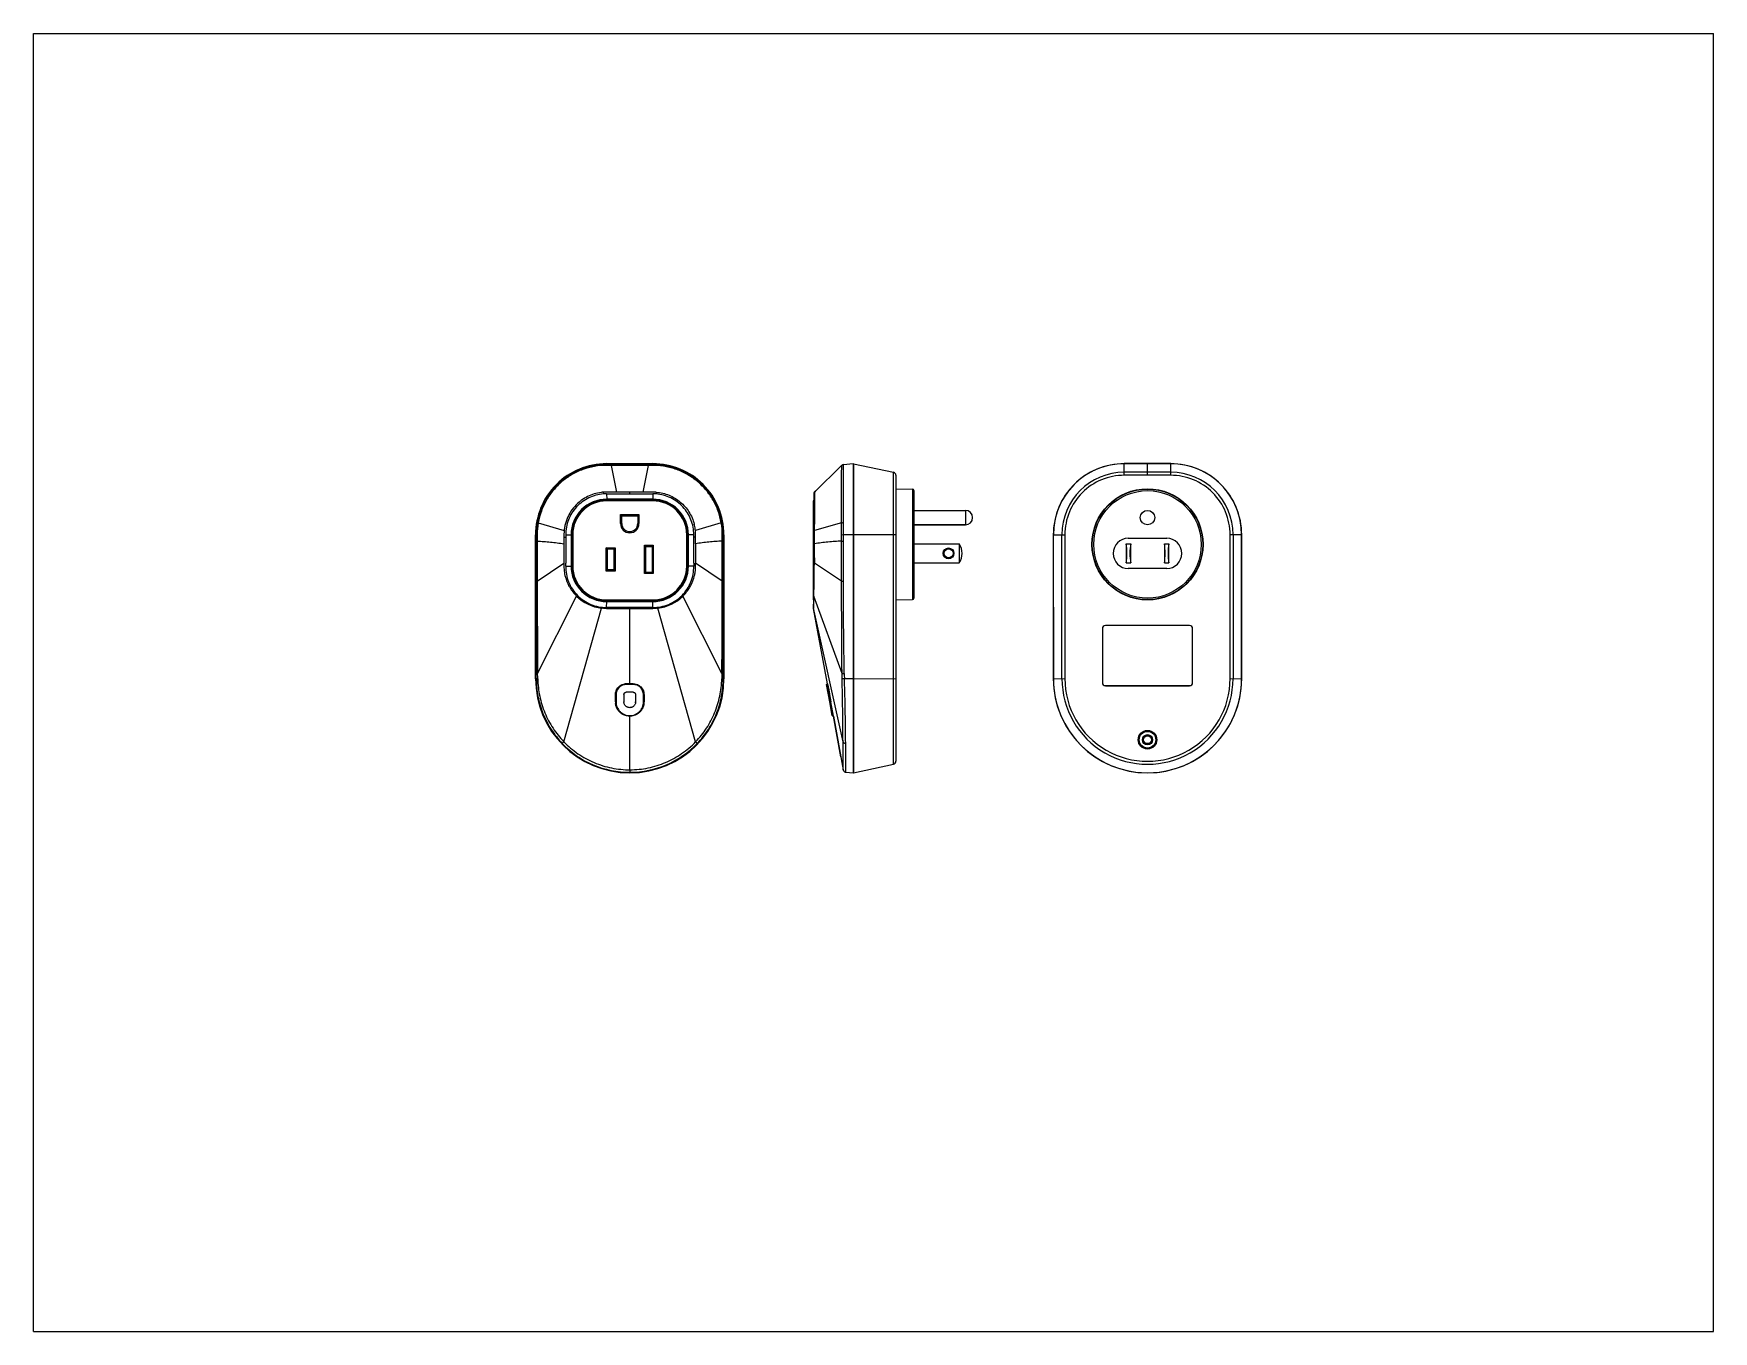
# Model space of a CAD drawing. Header units: millimetres. Extents: x 0 to 559, y 0 to 432.
import ezdxf

# ---------------------------------------------------------------- set-up
doc = ezdxf.new("R2010")
doc.units = ezdxf.units.MM
doc.header["$LTSCALE"] = 30.734
doc.layers.get('0').update_dxf_attribs({"linetype": 'CONTINUOUS'})
doc.layers.add('02___PRT_ALL_AXES', color=7, linetype='CONTINUOUS')
doc.layers.add('06___PRT_ALL_SURFS', color=7, linetype='CONTINUOUS')

msp = doc.modelspace()

# ---------------------------------------------------------------- linework, layer by layer
at = {"color": 7, "linetype": 'Continuous'}
for p, q in [((0, 0), (0, 431.8)), ((0, 431.8), (558.8, 431.8)), ((558.8, 0), (558.8, 431.8)), ((190.61, 288.71), (190.61, 288.43)), ((190.61, 288.71), (206.03, 288.71)), ((204.47, 288.43), (192.17, 288.43)), ((192.17, 288.15), (193.92, 279.26)), ((204.47, 288.15), (192.17, 288.15)), ((204.47, 288.15), (202.72, 279.25)), ((204.47, 288.15), (204.47, 288.43)), ((206.03, 288.71), (206.03, 288.43)), ((268.81, 288.15), (259.72, 279.25)), ((268.81, 288.15), (268.81, 288.15)), ((268.82, 288.15), (268.81, 288.15)), ((269.42, 288.43), (272.66, 288.71)), ((272.66, 288.71), (272.66, 185.83)), ((272.76, 288.32), (272.66, 288.32)), ((272.76, 288.69), (272.76, 185.85)), ((272.76, 288.69), (286.07, 285.84)), ((286.07, 188.71), (286.07, 285.84)), ((378.26, 288.71), (362.84, 288.71)), ((362.84, 284.86), (362.84, 288.69)), ((378.26, 288.69), (362.84, 288.69)), ((378.26, 285.84), (362.84, 285.84)), ((370.55, 284.86), (370.55, 288.69)), ((378.26, 284.86), (378.26, 288.69)), ((259.94, 279.47), (259.76, 279.29)), ((260.14, 279.66), (259.83, 279.37)), ((269.42, 283.72), (269.42, 284.51)), ((286.86, 284.86), (286.86, 189.68)), ((286.86, 280.35), (292.37, 280.24)), ((292.37, 280.24), (292.37, 243.47)), ((292.86, 279.74), (292.86, 243.97)), ((378.26, 284.86), (362.84, 284.86)), ((189.51, 279.21), (189.56, 278.63)), ((190.61, 278.67), (190.64, 276.89)), ((190.61, 278.67), (190.72, 278.67)), ((205.99, 276.89), (190.64, 276.89)), ((190.64, 276.34), (190.64, 276.6)), ((205.99, 276.6), (190.64, 276.6)), ((205.99, 276.54), (190.64, 276.54)), ((205.99, 276.34), (190.64, 276.34)), ((194.35, 279.26), (193.92, 279.26)), ((195.93, 279.26), (194.35, 279.26)), ((198.32, 279.26), (195.93, 279.26)), ((198.32, 278.67), (198.32, 279.26)), ((200.7, 279.25), (198.32, 279.26)), ((202.28, 279.25), (200.7, 279.25)), ((202.72, 279.25), (202.28, 279.25)), ((205.92, 278.67), (206.02, 278.67)), ((206.02, 278.67), (205.99, 276.89)), ((205.99, 276.34), (205.99, 276.6)), ((207.12, 279.21), (207.07, 278.63)), ((259.46, 243.37), (259.46, 276.34)), ((259.57, 278.86), (259.57, 278.85)), ((259.57, 278.85), (259.57, 277.82)), ((259.57, 277.82), (259.57, 275.26)), ((259.62, 279.12), (259.58, 278.99)), ((259.69, 279.23), (259.62, 279.12)), ((259.72, 279.26), (259.69, 279.23)), ((259.83, 279.37), (259.72, 279.26)), ((259.72, 279.26), (259.72, 279.25)), ((259.72, 279.26), (259.72, 279.26)), ((259.72, 279.21), (259.72, 279.26)), ((259.72, 279.26), (259.72, 279.26)), ((259.72, 279.26), (259.72, 279.26)), ((259.72, 279.26), (259.72, 279.26)), ((259.72, 279.26), (259.72, 279.26)), ((259.72, 279.26), (259.72, 279.26)), ((259.72, 279.26), (259.72, 279.26)), ((259.72, 279.21), (259.72, 278.94)), ((259.72, 278.94), (259.72, 278.92)), ((259.72, 278.92), (259.72, 278.87)), ((259.72, 278.87), (259.72, 268.62)), ((167.88, 269.05), (167.61, 269.1)), ((167.88, 269.05), (176.49, 266.45)), ((195.27, 268.75), (195.27, 271.8)), ((195.67, 271.4), (195.27, 271.8)), ((195.27, 271.8), (201.37, 271.8)), ((195.27, 268.75), (195.67, 268.75)), ((195.67, 268.75), (195.67, 271.4)), ((195.67, 271.4), (200.97, 271.4)), ((200.97, 271.4), (201.37, 271.8)), ((200.97, 271.4), (200.97, 268.75)), ((201.37, 268.75), (200.97, 268.75)), ((201.37, 271.8), (201.37, 268.75)), ((228.75, 269.05), (220.14, 266.45)), ((228.75, 269.05), (229.03, 269.1)), ((259.57, 269.38), (259.57, 265.06)), ((268.8, 269.05), (259.72, 266.45)), ((268.8, 265.09), (268.8, 269.05)), ((269.42, 265.08), (269.42, 269.1)), ((292.86, 273.15), (309.96, 273.15)), ((309.96, 268.35), (292.86, 268.35)), ((309.96, 273.15), (309.96, 268.35)), ((166.98, 217.16), (166.97, 265.08)), ((166.97, 265.08), (167.26, 265.08)), ((167.26, 262.91), (167.26, 249.67)), ((167.54, 262.91), (167.26, 262.91)), ((167.54, 262.91), (167.54, 249.67)), ((176.43, 264.25), (177.01, 264.25)), ((177.01, 265.07), (178.81, 265.06)), ((178.81, 265.06), (178.81, 254.65)), ((179.1, 265.06), (179.1, 254.64)), ((179.36, 265.06), (179.1, 265.06)), ((179.16, 265.06), (179.16, 254.64)), ((179.36, 265.06), (179.36, 254.64)), ((217.27, 254.64), (217.27, 265.06)), ((217.27, 265.06), (217.53, 265.06)), ((217.47, 254.64), (217.47, 265.06)), ((217.53, 254.64), (217.53, 265.06)), ((219.62, 265.07), (217.82, 265.06)), ((217.82, 254.65), (217.82, 265.06)), ((220.21, 264.25), (219.62, 264.25)), ((229.09, 249.67), (229.09, 262.91)), ((229.37, 249.67), (229.38, 262.91)), ((229.66, 265.08), (229.38, 265.08)), ((229.66, 265.08), (229.65, 217.16)), ((259.46, 265.06), (259.57, 265.06)), ((259.57, 265.06), (259.57, 258.85)), ((259.72, 262.05), (259.72, 266.45)), ((268.8, 262.91), (268.8, 265.09)), ((268.8, 265.09), (269.42, 265.08)), ((268.8, 249.67), (268.8, 262.91)), ((269.41, 249.67), (269.42, 262.91)), ((272.76, 265.08), (269.42, 265.08)), ((286.86, 265.08), (272.76, 265.08)), ((339.2, 265.08), (339.21, 217.16)), ((339.22, 265.08), (339.23, 217.17)), ((339.22, 265.08), (343.06, 265.08)), ((342.09, 217.17), (342.08, 265.08)), ((343.06, 265.08), (343.06, 217.18)), ((364.17, 263.88), (376.93, 263.88)), ((398.03, 217.18), (398.04, 265.08)), ((401.87, 265.08), (398.04, 265.08)), ((399.01, 265.08), (399.01, 217.17)), ((401.86, 217.17), (401.87, 265.08)), ((401.88, 217.16), (401.89, 265.08)), ((176.43, 257.33), (176.43, 255.65)), ((190.52, 252.95), (190.52, 260.75)), ((190.92, 260.35), (190.52, 260.75)), ((190.52, 260.75), (193.42, 260.75)), ((190.92, 253.35), (190.92, 260.35)), ((190.92, 260.35), (193.02, 260.35)), ((193.02, 260.35), (193.42, 260.75)), ((193.02, 260.35), (193.02, 253.35)), ((193.42, 260.75), (193.42, 252.95)), ((203.22, 252.15), (203.22, 261.55)), ((203.62, 261.15), (203.22, 261.55)), ((203.22, 261.55), (206.12, 261.55)), ((203.62, 252.55), (203.62, 261.15)), ((203.62, 261.15), (205.72, 261.15)), ((205.72, 261.15), (206.12, 261.55)), ((205.72, 261.15), (205.72, 252.55)), ((206.12, 261.55), (206.12, 252.15)), ((259.57, 258.85), (259.57, 257.84)), ((259.57, 257.84), (259.57, 255.55)), ((292.86, 262.03), (307.95, 262.03)), ((307.95, 262.03), (307.95, 255.68)), ((363.45, 262.03), (363.45, 255.68)), ((363.45, 262.03), (364.95, 262.03)), ((364.95, 255.68), (364.95, 262.03)), ((376.15, 262.03), (376.15, 255.68)), ((376.15, 262.03), (377.65, 262.03)), ((377.65, 255.68), (377.65, 262.03)), ((167.54, 249.67), (176.43, 255.65)), ((177.01, 254.63), (177.01, 254.82)), ((177.01, 254.63), (178.81, 254.65)), ((179.36, 254.64), (179.1, 254.64)), ((190.92, 253.35), (190.52, 252.95)), ((193.42, 252.95), (190.52, 252.95)), ((193.02, 253.35), (190.92, 253.35)), ((193.02, 253.35), (193.42, 252.95)), ((203.62, 252.55), (203.22, 252.15)), ((206.12, 252.15), (203.22, 252.15)), ((205.72, 252.55), (203.62, 252.55)), ((205.72, 252.55), (206.12, 252.15)), ((217.27, 254.64), (217.53, 254.64)), ((219.63, 254.63), (217.82, 254.65)), ((219.63, 254.82), (219.63, 254.63)), ((229.09, 249.67), (220.21, 255.65)), ((259.46, 254.64), (259.57, 254.64)), ((259.55, 252.74), (259.48, 240.86)), ((259.57, 254.28), (259.55, 252.74)), ((259.57, 255.55), (259.57, 254.28)), ((268.8, 249.67), (259.72, 255.65)), ((292.86, 255.68), (307.95, 255.68)), ((363.45, 255.68), (364.95, 255.68)), ((376.93, 253.82), (364.17, 253.82)), ((376.15, 255.68), (377.65, 255.68)), ((167.54, 249.67), (167.26, 249.67)), ((229.09, 249.67), (229.37, 249.67)), ((268.8, 249.67), (269.41, 249.67)), ((167.66, 218.84), (180.64, 244.62)), ((176.4, 196.16), (188.93, 240.63)), ((190.61, 240.86), (190.64, 242.81)), ((190.61, 240.53), (190.61, 240.86)), ((190.64, 243.37), (190.64, 243.1)), ((190.64, 243.37), (205.99, 243.37)), ((190.64, 243.17), (205.99, 243.17)), ((190.64, 243.1), (205.99, 243.1)), ((190.64, 242.81), (205.99, 242.81)), ((198.32, 215.22), (198.32, 240.85)), ((205.99, 243.37), (205.99, 243.1)), ((206.02, 240.86), (205.99, 242.81)), ((206.02, 240.53), (206.02, 240.86)), ((220.23, 196.16), (207.7, 240.63)), ((228.97, 218.84), (216, 244.62)), ((259.48, 240.86), (259.48, 240.72)), ((259.48, 240.72), (259.48, 240.69)), ((259.48, 240.7), (259.48, 240.65)), ((259.49, 240.7), (259.48, 240.57)), ((259.48, 240.57), (259.49, 240.54)), ((259.49, 240.64), (259.51, 243.35)), ((259.49, 240.63), (259.49, 240.64)), ((269.26, 196.16), (259.49, 240.63)), ((259.49, 240.63), (259.49, 240.62)), ((259.49, 240.62), (259.49, 240.61)), ((259.49, 240.62), (259.49, 240.62)), ((259.49, 240.61), (259.49, 240.6)), ((259.49, 240.6), (259.49, 240.54)), ((264.08, 215.45), (259.49, 240.54)), ((259.49, 240.54), (259.49, 240.53)), ((259.52, 244.62), (259.53, 244.94)), ((268.93, 218.84), (259.52, 244.62)), ((286.86, 243.35), (292.37, 243.47)), ((356.55, 234.86), (356.55, 234.85)), ((384.55, 234.86), (356.55, 234.86)), ((384.55, 234.85), (356.55, 234.85)), ((384.55, 234.86), (384.55, 234.85)), ((355.54, 233.85), (355.54, 215.85)), ((355.54, 233.85), (355.55, 233.85)), ((355.55, 233.85), (355.55, 215.85)), ((385.56, 233.85), (385.55, 233.85)), ((385.55, 215.85), (385.55, 233.85)), ((385.56, 215.85), (385.56, 233.85)), ((268.93, 218.84), (269.66, 218.85)), ((166.98, 217.16), (167.24, 217.16)), ((199.48, 215.45), (197.15, 215.45)), ((197.15, 215.22), (197.15, 215.45)), ((199.48, 215.22), (197.15, 215.22)), ((199.48, 212.65), (197.15, 212.65)), ((199.48, 215.22), (199.48, 215.45)), ((199.48, 215.45), (199.48, 215.45)), ((229.65, 217.16), (229.4, 217.16)), ((264.01, 215.45), (263.81, 215.22)), ((264.43, 211.83), (263.81, 215.22)), ((264.08, 215.45), (264.01, 215.45)), ((264.01, 215.45), (264.01, 215.45)), ((272.76, 217.16), (269.71, 217.16)), ((272.76, 217.17), (286.86, 217.18)), ((339.23, 217.17), (343.06, 217.18)), ((355.54, 215.85), (355.55, 215.85)), ((356.55, 214.85), (384.55, 214.85)), ((356.55, 214.84), (356.55, 214.85)), ((356.55, 214.84), (384.55, 214.84)), ((384.55, 214.84), (384.55, 214.85)), ((385.56, 215.85), (385.55, 215.85)), ((398.03, 217.18), (401.86, 217.17)), ((193.55, 209.47), (193.55, 211.87)), ((193.77, 211.83), (193.57, 211.87)), ((193.57, 211.87), (193.57, 209.47)), ((193.77, 209.43), (193.57, 209.47)), ((193.77, 211.83), (193.77, 209.43)), ((196.37, 211.87), (196.37, 209.47)), ((196.37, 209.47), (196.37, 209.47)), ((196.37, 209.47), (196.37, 209.47)), ((200.27, 211.87), (200.27, 209.47)), ((202.87, 211.83), (203.07, 211.87)), ((202.87, 209.43), (202.87, 211.83)), ((202.87, 209.43), (203.07, 209.47)), ((203.07, 211.87), (203.07, 209.48)), ((203.07, 209.48), (203.07, 209.47)), ((203.08, 211.87), (203.08, 209.47)), ((264.43, 211.83), (264.63, 211.87)), ((264.87, 209.43), (264.43, 211.83)), ((264.81, 211.87), (264.63, 211.87)), ((264.63, 211.87), (265.07, 209.48)), ((264.81, 211.87), (265.25, 209.47)), ((264.87, 209.43), (265.07, 209.47)), ((265.7, 204.88), (264.87, 209.43)), ((265.25, 209.48), (265.07, 209.48)), ((265.07, 209.48), (265.07, 209.44)), ((265.07, 209.44), (265.9, 204.72)), ((198.32, 203.17), (198.32, 204.72)), ((265.7, 204.88), (265.9, 204.72)), ((266.05, 204.72), (269.32, 186.86)), ((266.05, 204.72), (266.05, 204.72)), ((268.54, 191.15), (266.05, 204.72)), ((269.32, 186.86), (269.26, 196.16)), ((270.22, 186.04), (270.15, 195.64)), ((198.39, 186.86), (198.39, 186.04)), ((269.32, 186.86), (269.32, 186.86)), ((270.22, 186.04), (270.22, 186.04)), ((272.66, 186.22), (272.76, 186.22)), ((272.76, 185.85), (286.07, 188.71)), ((0, 0), (558.8, 0))]:
    msp.add_line(p, q, dxfattribs=at)
for points in [[(259.72, 279.26), (259.71, 279.24), (259.66, 279.19), (259.62, 279.12), (259.6, 279.06), (259.58, 279), (259.57, 278.93), (259.57, 278.91)], [(259.57, 278.92), (259.57, 278.91), (259.57, 278.9), (259.57, 278.89), (259.57, 278.87), (259.57, 278.86)], [(259.57, 275.26), (259.57, 271.59), (259.57, 269.38)], [(259.49, 240.54), (259.49, 240.54), (259.49, 240.54)], [(269.32, 186.86), (269.38, 186.67), (269.55, 186.39), (269.8, 186.18), (270.11, 186.06), (270.22, 186.04)]]:
    msp.add_lwpolyline(points, dxfattribs=at)
for centre, radius in [((370.55, 261.85), 18.5), ((370.55, 261.85), 18.38), ((370.55, 261.85), 17.88), ((370.55, 270.75), 2.4), ((304.36, 258.85), 1.8), ((304.36, 258.85), 1.5), ((370.55, 196.85), 3.09), ((370.55, 196.85), 2.79), ((370.55, 196.85), 2.75), ((370.55, 196.85), 1.7), ((370.55, 196.85), 1.4)]:
    msp.add_circle(centre, radius, dxfattribs=at)
for centre, radius, start, end in [((190.61, 265.08), 23.63, 90, 180.0073), ((206.03, 265.08), 23.63, 359.9929, 90.0002), ((269.51, 287.43), 1, 94.993, 134.3621), ((269.51, 287.43), 1, 134.2388, 134.3033), ((269.52, 287.43), 1, 94.9983, 134.442), ((269.51, 287.43), 1, 94.8336, 94.9191), ((285.86, 284.86), 1, 0, 77.8898), ((285.86, 284.86), 1, 0.0473, 77.8717), ((362.84, 265.08), 23.63, 89.9998, 180.0071), ((362.84, 265.08), 23.61, 90.0002, 180.0002), ((362.84, 265.08), 20.76, 90, 180), ((378.26, 265.08), 23.63, 359.9927, 90), ((378.26, 265.08), 23.61, 359.9998, 89.9998), ((378.26, 265.08), 20.76, 0, 90), ((292.36, 279.74), 0.5, 0, 88.8), ((362.83, 265.08), 19.77, 89.9932, 180.0067), ((378.26, 265.08), 19.77, 359.9933, 90.0067), ((190.64, 265.06), 11.83, 89.9901, 180.007), ((190.64, 265.06), 11.54, 90, 180), ((190.64, 265.06), 11.48, 90, 180), ((190.64, 265.06), 11.28, 90, 180), ((190.56, 265.12), 14.12, 125.8474, 129.9574), ((190.61, 265.06), 14.19, 107.0964, 125.8748), ((190.64, 264.95), 14.31, 97.3186, 107.0605), ((190.63, 264.99), 14.27, 95.0407, 97.3145), ((190.63, 265.02), 14.24, 94.4906, 95.04), ((205.99, 265.06), 11.83, 359.993, 90.0098), ((205.99, 265.06), 11.54, 0, 90), ((205.99, 265.06), 11.48, 0, 90), ((205.99, 265.06), 11.28, 0, 90), ((259.66, 276.34), 0.2, 116.9237, 180.0469), ((190.51, 265.09), 23.26, 170.0744, 180.0306), ((190.64, 265.08), 23.11, 170.0915, 179.972), ((198.32, 268.75), 3.05, 180, 360), ((198.32, 268.75), 2.65, 180, 360), ((205.43, 264.97), 14.79, 7.5141, 14.2803), ((205.99, 265.08), 23.1, 0.0277, 9.9089), ((206.12, 265.09), 23.26, 359.9693, 9.9259), ((309.96, 270.75), 2.4, 270, 90), ((212.28, 265.84), 7.88, 5.8463, 7.744), ((241.42, 268.7), 21.4, 185.5238, 186.0425), ((244.3, 266.83), 15.42, 359.2919, 0.2543), ((268.41, 266.48), 8.7, 178.9588, 180.2283), ((364.17, 258.85), 5.03, 90, 270), ((376.93, 258.85), 5.03, 270, 90), ((1661.57, 259.59), 1485.15, 179.90506, 180.08702), ((950.26, 259.62), 730.06, 179.80971, 180.17988), ((973.77, 259.69), 714.06, 179.81027, 180.18874), ((302.86, 258.85), 6, 328.0508, 31.9492), ((188.66, 254.36), 12.22, 183.6963, 193.3189), ((-33.12, 255.69), 210.13, 359.7611, 359.9877), ((190.64, 254.64), 11.83, 179.993, 270.0098), ((190.64, 254.64), 11.54, 180, 270), ((190.64, 254.64), 11.48, 180, 270), ((190.64, 254.64), 11.28, 180, 270), ((205.99, 254.64), 11.83, 269.9902, 0.007), ((205.99, 254.64), 11.54, 270, 360), ((205.99, 254.64), 11.48, 270, 360), ((205.99, 254.64), 11.28, 270, 360), ((421.29, 255.69), 201.67, 180.0114, 180.2475), ((207.48, 254.44), 12.72, 346.8454, 351.9714), ((207.35, 254.43), 12.85, 352.0844, 356.1267), ((66.9, 256.9), 192.83, 358.4093, 358.7417), ((21.05, 257.47), 238.68, 358.8453, 359.0617), ((141.16, 255.44), 118.56, 359.0929, 0.0993), ((190.66, 254.81), 14.29, 223.6888, 225.4692), ((190.61, 254.74), 14.21, 225.3936, 263.1901), ((189.72, 247.08), 6.5, 262.9759, 263.9616), ((190.54, 254.18), 13.64, 263.6728, 264.2143), ((206.09, 254.18), 13.64, 275.7863, 276.3277), ((206.07, 254.35), 13.82, 276.3276, 276.791), ((206.02, 254.74), 14.21, 276.8106, 314.6069), ((205.97, 254.81), 14.29, 314.5313, 316.311), ((259.66, 243.37), 0.2, 180.0469, 212.9692), ((259.99, 240.63), 0.512, 175.8073, 183.4545), ((259.95, 240.62), 0.474, 183.4547, 190.3361), ((713.65, 239.54), 454.15, 179.3589, 179.5202), ((292.36, 243.97), 0.5, 271.2, 360), ((356.55, 233.85), 1.01, 90, 180), ((356.55, 233.85), 1, 90, 180), ((384.55, 233.85), 1.01, 0, 90), ((384.55, 233.85), 1, 0, 90), ((-400.98, 219.46), 568.22, 359.7688, 359.939), ((2.98, 213.51), 164.77, 1.2586, 1.8553), ((393.68, 213.51), 164.8, 178.1451, 178.7419), ((797.59, 219.46), 568.2, 180.061, 180.2313), ((319.45, 219.53), 49.79, 180.779, 182.723), ((198.32, 217.17), 31.34, 180.0071, 359.9929), ((197.17, 211.87), 3.6, 170.5304, 179.9718), ((197.15, 211.86), 3.59, 90.0177, 100.6851), ((199.48, 211.82), 3.63, 89.6019, 89.9186), ((199.47, 211.87), 3.59, 359.9904, 8.667), ((199.52, 211.87), 3.56, 0.0003, 8.7466), ((275.25, 95.62), 121.67, 92.6098, 92.9701), ((370.55, 217.17), 31.34, 180.0071, 359.9929), ((370.55, 217.17), 31.32, 179.9874, 0.0126), ((370.55, 217.17), 28.46, 179.986, 0.014), ((370.55, 217.17), 27.48, 179.9838, 0.0162), ((356.55, 215.85), 1.01, 180, 270), ((356.55, 215.85), 1, 180, 270), ((384.55, 215.85), 1.01, 270, 360), ((384.55, 215.85), 1, 270, 360), ((198.28, 209.47), 4.73, 180.0334, 186.6796), ((198.29, 209.47), 4.72, 179.9894, 186.6339), ((197.12, 211.87), 0.749, 176.9412, 179.8196), ((197.07, 211.87), 0.701, 179.848, 180.1175), ((198.34, 209.47), 1.93, 351.0044, 0.1481), ((199.53, 211.87), 0.737, 359.9222, 4.0552), ((198.35, 209.47), 4.72, 352.2039, 0.0446), ((198.54, 209.45), 4.54, 352.0463, 0.2069), ((100.98, 179.36), 167.01, 8.734, 10.3853), ((198.31, 209.43), 4.71, 268.2584, 270.0938), ((198.32, 209.43), 4.71, 268.1958, 269.3953), ((198.32, 209.41), 4.69, 269.3955, 270.0357), ((198.32, 209.42), 4.7, 270.0367, 271.9294), ((198.33, 209.34), 4.62, 269.8836, 271.8087), ((198.31, 217.14), 31.1, 223.7446, 270.1359), ((198.32, 217.14), 31.1, 270.1306, 316.2563), ((270.31, 187.04), 1.01, 190.443, 205.4325), ((270.31, 187.04), 0.997, 205.451, 214.9272), ((270.31, 187.04), 1, 214.9411, 224.1676), ((270.31, 187.04), 1, 224.1876, 233.7734), ((270.31, 187.04), 1, 233.7804, 242.9463), ((270.31, 187.04), 0.999, 242.9805, 252.737), ((270.31, 187.05), 1, 252.725, 264.9572), ((285.86, 189.69), 1, 282.1097, 0.0215)]:
    msp.add_arc(centre, radius, start, end, dxfattribs=at)
for centre, start_param, end_param in [((362.05, 258.85), -2.128414, -1.013178), ((366.35, 258.85), 1.013178, 2.128414), ((374.75, 258.85), -2.128414, -1.013178), ((379.05, 258.85), 1.013178, 2.128414)]:
    msp.add_ellipse(centre, major_axis=(0, 6), ratio=0.27506, start_param=start_param, end_param=end_param, dxfattribs=at)
for points, knots in [([(190.61, 288.43), (189.25, 288.43), (186.53, 288.19), (182.57, 287.13), (178.86, 285.4), (175.51, 283.05), (172.62, 280.15), (170.27, 276.79), (168.54, 273.08), (167.84, 270.44), (167.61, 269.1)], [0, 0, 0, 0, 0.124957, 0.249921, 0.374892, 0.499876, 0.624878, 0.749901, 0.874947, 1, 1, 1, 1]), ([(190.6, 288.15), (187.93, 288.15), (183.87, 287.43), (179, 285.15), (175.69, 282.83), (172.83, 279.97), (170.51, 276.65), (168.81, 272.98), (168.11, 270.37), (167.88, 269.05)], [0, 0, 0, 0, 0.249219, 0.374308, 0.499409, 0.624527, 0.749667, 0.87483, 1, 1, 1, 1]), ([(190.6, 288.15), (190.6, 288.21), (190.6, 288.31), (190.6, 288.4), (190.61, 288.43)], [0, 0, 0, 0, 0.688603, 1, 1, 1, 1]), ([(192.17, 288.15), (192.17, 288.19), (192.17, 288.28), (192.17, 288.37), (192.17, 288.43)], [0, 0, 0, 0, 0.387911, 1, 1, 1, 1]), ([(229.03, 269.1), (228.79, 270.44), (228.09, 273.08), (226.36, 276.79), (224.02, 280.15), (221.12, 283.05), (217.77, 285.4), (214.06, 287.13), (210.11, 288.19), (207.39, 288.43), (206.03, 288.43)], [0, 0, 0, 0, 0.125025, 0.250069, 0.375099, 0.500106, 0.625095, 0.750072, 0.875039, 1, 1, 1, 1]), ([(206.04, 288.15), (206.03, 288.21), (206.03, 288.31), (206.03, 288.4), (206.03, 288.43)], [0, 0, 0, 0, 0.688595, 1, 1, 1, 1]), ([(228.75, 269.05), (228.52, 270.37), (227.82, 272.98), (226.12, 276.65), (223.8, 279.97), (220.94, 282.83), (217.63, 285.15), (214.58, 286.58), (212.02, 287.39), (210.05, 287.82), (208.05, 288.08), (206.71, 288.15), (206.04, 288.15)], [0, 0, 0, 0, 0.124995, 0.25001, 0.37501, 0.499987, 0.624946, 0.749893, 0.812422, 0.874949, 0.937476, 1, 1, 1, 1]), ([(268.8, 269.05), (268.8, 270.35), (268.8, 272.86), (268.81, 275.94), (268.81, 278.26), (268.81, 279.85), (268.81, 281.34), (268.8, 282.69), (268.81, 283.92), (268.81, 285), (268.81, 285.81), (268.81, 286.37), (268.81, 286.74), (268.82, 287.06), (268.82, 287.34), (268.82, 287.58), (268.81, 287.78), (268.81, 287.92), (268.81, 288), (268.81, 288.05), (268.81, 288.09), (268.81, 288.12), (268.82, 288.14), (268.82, 288.15), (268.82, 288.15)], [0, 0, 0, 0, 0.203662, 0.394834, 0.48387, 0.567608, 0.645419, 0.716718, 0.780966, 0.837675, 0.886419, 0.907683, 0.926818, 0.943783, 0.958543, 0.971067, 0.981331, 0.989343, 0.992512, 0.995128, 0.997201, 0.998721, 0.999655, 1, 1, 1, 1]), ([(269.42, 284.51), (269.42, 284.81), (269.42, 285.37), (269.42, 286.16), (269.43, 286.74), (269.43, 287.15), (269.43, 287.42), (269.43, 287.65), (269.43, 287.86), (269.43, 288.03), (269.43, 288.17), (269.43, 288.28), (269.43, 288.36), (269.43, 288.4), (269.43, 288.43), (269.43, 288.43)], [0, 0, 0, 0, 0.22916, 0.430348, 0.602474, 0.677332, 0.744574, 0.804108, 0.855851, 0.899732, 0.935703, 0.963737, 0.983829, 0.995981, 1, 1, 1, 1]), ([(269.42, 269.1), (269.42, 270.51), (269.42, 273.23), (269.43, 277.12), (269.42, 280.58), (269.42, 282.74), (269.42, 283.72)], [0, 0, 0, 0, 0.288974, 0.558166, 0.797974, 1, 1, 1, 1]), ([(181.5, 275.94), (180.79, 275.35), (179.51, 274.03), (178.24, 272.11), (177.46, 270.45), (177, 269.15), (176.67, 267.81), (176.54, 266.91), (176.49, 266.45)], [0, 0, 0, 0, 0.249855, 0.499706, 0.624778, 0.74985, 0.87493, 1, 1, 1, 1]), ([(189.56, 278.63), (188.72, 278.57), (187.04, 278.28), (184.65, 277.39), (182.47, 276.07), (180.57, 274.37), (179.02, 272.34), (177.87, 270.06), (177.16, 267.61), (177.01, 265.92), (177.01, 265.07)], [0, 0, 0, 0, 0.125001, 0.249997, 0.375002, 0.499996, 0.625, 0.749996, 0.875002, 1, 1, 1, 1]), ([(193.92, 279.25), (193.55, 279.26), (193.01, 279.26), (192.28, 279.26), (191.74, 279.25), (191.19, 279.25), (190.45, 279.26), (189.89, 279.24), (189.51, 279.21)], [0, 0, 0, 0, 0.246976, 0.370692, 0.494574, 0.618237, 0.743289, 1, 1, 1, 1]), ([(190.64, 276.89), (190.64, 276.83), (190.64, 276.73), (190.64, 276.63), (190.64, 276.6)], [0, 0, 0, 0, 0.64756, 1, 1, 1, 1]), ([(190.72, 278.67), (191.98, 278.67), (194.52, 278.67), (197.05, 278.67), (198.32, 278.67)], [0, 0, 0, 0, 0.5, 1, 1, 1, 1]), ([(207.12, 279.21), (206.74, 279.24), (206.18, 279.26), (205.44, 279.25), (204.89, 279.25), (204.35, 279.26), (203.62, 279.26), (203.08, 279.26), (202.72, 279.25)], [0, 0, 0, 0, 0.256711, 0.381763, 0.505426, 0.629308, 0.753024, 1, 1, 1, 1]), ([(205.99, 276.89), (205.99, 276.83), (205.99, 276.74), (205.99, 276.64), (205.99, 276.61), (205.99, 276.6)], [0, 0, 0, 0, 0.647537, 0.891361, 1, 1, 1, 1]), ([(219.62, 265.07), (219.62, 265.92), (219.47, 267.61), (218.76, 270.06), (217.62, 272.34), (216.07, 274.37), (214.17, 276.07), (211.98, 277.39), (209.59, 278.28), (207.92, 278.57), (207.07, 278.63)], [0, 0, 0, 0, 0.124998, 0.250004, 0.375, 0.500004, 0.624998, 0.750003, 0.874999, 1, 1, 1, 1]), ([(207.12, 279.21), (208.58, 279.1), (210.76, 278.58), (213.38, 277.26), (215.77, 275.56), (218.21, 272.76), (219.39, 270.03), (219.76, 268.62)], [0, 0, 0, 0, 0.2499, 0.375236, 0.50054, 0.750266, 1, 1, 1, 1]), ([(259.72, 279.21), (259.68, 279.17), (259.6, 279.06), (259.57, 278.92), (259.57, 278.86)], [0, 0, 0, 0, 0.490871, 1, 1, 1, 1]), ([(259.72, 266.9), (259.72, 267.05), (259.72, 267.62), (259.72, 268.19), (259.72, 268.62)], [0, 0, 0, 0, 0.252023, 1, 1, 1, 1]), ([(268.8, 269.05), (268.85, 269.06), (269.05, 269.09), (269.26, 269.1), (269.42, 269.1)], [0, 0, 0, 0, 0.217584, 1, 1, 1, 1]), ([(167.54, 265.09), (167.47, 265.09), (167.38, 265.08), (167.29, 265.08), (167.26, 265.08)], [0, 0, 0, 0, 0.688603, 1, 1, 1, 1]), ([(167.54, 262.91), (168.28, 262.9), (169.77, 262.83), (171.99, 262.63), (174.21, 262.36), (175.69, 262.16), (176.43, 262.05)], [0, 0, 0, 0, 0.249457, 0.49926, 0.749465, 1, 1, 1, 1]), ([(177.01, 265.07), (177, 265), (177, 264.87), (177.01, 264.59), (177.01, 264.39), (177.01, 264.25)], [0, 0, 0, 0, 0.2499, 0.500129, 1, 1, 1, 1]), ([(178.81, 265.06), (178.88, 265.06), (178.97, 265.06), (179.07, 265.06), (179.1, 265.06)], [0, 0, 0, 0, 0.647914, 1, 1, 1, 1]), ([(217.82, 265.06), (217.76, 265.06), (217.66, 265.06), (217.57, 265.06), (217.53, 265.06)], [0, 0, 0, 0, 0.647931, 1, 1, 1, 1]), ([(219.62, 264.25), (219.62, 264.39), (219.62, 264.59), (219.63, 264.87), (219.63, 265), (219.62, 265.07)], [0, 0, 0, 0, 0.499871, 0.7501, 1, 1, 1, 1]), ([(220.21, 264.25), (220.21, 264.61), (220.21, 265.35), (220.18, 266.08), (220.14, 266.45)], [0, 0, 0, 0, 0.492949, 1, 1, 1, 1]), ([(229.09, 262.91), (228.35, 262.9), (226.87, 262.83), (224.64, 262.63), (222.42, 262.36), (220.94, 262.16), (220.21, 262.05)], [0, 0, 0, 0, 0.249457, 0.49926, 0.749465, 1, 1, 1, 1]), ([(229.09, 265.09), (229.16, 265.09), (229.25, 265.08), (229.35, 265.08), (229.38, 265.08)], [0, 0, 0, 0, 0.688599, 1, 1, 1, 1]), ([(229.09, 262.91), (229.16, 262.91), (229.25, 262.91), (229.35, 262.91), (229.38, 262.91)], [0, 0, 0, 0, 0.689073, 1, 1, 1, 1]), ([(259.72, 264.25), (259.7, 264.25), (259.67, 264.25), (259.63, 264.25), (259.61, 264.25), (259.59, 264.25), (259.58, 264.25), (259.57, 264.25), (259.57, 264.25), (259.57, 264.25)], [0, 0, 0, 0, 0.404469, 0.576543, 0.723875, 0.842992, 0.930417, 0.982866, 1, 1, 1, 1]), ([(268.8, 262.91), (268.04, 262.9), (266.52, 262.83), (264.25, 262.63), (261.98, 262.36), (260.47, 262.16), (259.72, 262.05)], [0, 0, 0, 0, 0.249504, 0.499323, 0.749511, 1, 1, 1, 1]), ([(268.8, 262.91), (268.85, 262.91), (269.05, 262.91), (269.26, 262.91), (269.42, 262.91)], [0, 0, 0, 0, 0.216445, 1, 1, 1, 1]), ([(176.77, 251.55), (177.05, 250.31), (177.95, 247.92), (179.46, 245.85), (180.33, 244.94)], [0, 0, 0, 0, 0.501277, 1, 1, 1, 1]), ([(177.01, 254.63), (177.01, 253.74), (177.14, 251.94), (177.9, 249.33), (179.15, 246.93), (180.85, 244.83), (182.94, 243.1), (185.33, 241.82), (187.91, 241.04), (189.71, 240.86), (190.61, 240.86)], [0, 0, 0, 0, 0.125009, 0.250009, 0.375, 0.499995, 0.62499, 0.749994, 0.874992, 1, 1, 1, 1]), ([(178.81, 254.65), (178.88, 254.64), (178.97, 254.64), (179.07, 254.64), (179.1, 254.64)], [0, 0, 0, 0, 0.647931, 1, 1, 1, 1]), ([(206.02, 240.86), (206.92, 240.86), (208.72, 241.04), (211.31, 241.82), (213.69, 243.1), (215.78, 244.83), (217.48, 246.93), (218.73, 249.33), (219.49, 251.94), (219.63, 253.74), (219.63, 254.63)], [0, 0, 0, 0, 0.125008, 0.250006, 0.37501, 0.500005, 0.625, 0.749991, 0.874991, 1, 1, 1, 1]), ([(216.31, 244.94), (217.18, 245.85), (218.68, 247.92), (219.59, 250.31), (219.87, 251.55)], [0, 0, 0, 0, 0.498723, 1, 1, 1, 1]), ([(217.82, 254.65), (217.76, 254.64), (217.66, 254.64), (217.57, 254.65), (217.53, 254.64)], [0, 0, 0, 0, 0.647914, 1, 1, 1, 1]), ([(259.53, 244.94), (259.53, 245.42), (259.56, 247.63), (259.61, 249.83), (259.66, 251.55)], [0, 0, 0, 0, 0.219628, 1, 1, 1, 1]), ([(167.26, 249.67), (167.26, 244.53), (167.26, 234.26), (167.25, 223.99), (167.24, 218.85)], [0, 0, 0, 0, 0.500014, 1, 1, 1, 1]), ([(167.54, 249.67), (167.54, 247.1), (167.54, 241.96), (167.58, 231.69), (167.63, 223.98), (167.66, 218.84)], [0, 0, 0, 0, 0.250003, 0.500004, 1, 1, 1, 1]), ([(228.97, 218.84), (229, 223.98), (229.05, 231.69), (229.09, 241.96), (229.09, 247.1), (229.09, 249.67)], [0, 0, 0, 0, 0.499996, 0.749997, 1, 1, 1, 1]), ([(229.39, 218.85), (229.39, 223.99), (229.37, 234.26), (229.37, 244.53), (229.37, 249.67)], [0, 0, 0, 0, 0.499986, 1, 1, 1, 1]), ([(268.93, 218.84), (268.91, 221.41), (268.88, 226.55), (268.83, 234.26), (268.8, 241.96), (268.8, 247.1), (268.8, 249.67)], [0, 0, 0, 0, 0.249997, 0.499996, 0.749998, 1, 1, 1, 1]), ([(269.66, 218.85), (269.63, 221.42), (269.56, 226.56), (269.47, 234.26), (269.42, 240.68), (269.41, 245.82), (269.41, 248.39), (269.41, 249.67)], [0, 0, 0, 0, 0.25, 0.5, 0.75, 0.875, 1, 1, 1, 1]), ([(198.32, 240.85), (197.03, 240.85), (195.1, 240.85), (192.54, 240.86), (191.25, 240.86), (190.61, 240.86)], [0, 0, 0, 0, 0.500063, 0.750076, 1, 1, 1, 1]), ([(190.61, 240.53), (191.25, 240.53), (192.54, 240.54), (195.1, 240.54), (197.03, 240.54), (198.32, 240.54)], [0, 0, 0, 0, 0.250027, 0.50001, 1, 1, 1, 1]), ([(190.64, 242.81), (190.64, 242.88), (190.64, 242.96), (190.64, 243.06), (190.64, 243.09), (190.64, 243.1)], [0, 0, 0, 0, 0.647537, 0.891361, 1, 1, 1, 1]), ([(206.02, 240.86), (205.38, 240.86), (204.1, 240.86), (201.53, 240.85), (199.6, 240.85), (198.32, 240.85)], [0, 0, 0, 0, 0.249924, 0.499937, 1, 1, 1, 1]), ([(198.32, 240.54), (199.6, 240.54), (201.53, 240.54), (204.1, 240.54), (205.38, 240.53), (206.02, 240.53)], [0, 0, 0, 0, 0.49999, 0.749973, 1, 1, 1, 1]), ([(205.99, 242.81), (205.99, 242.88), (205.99, 242.97), (205.99, 243.07), (205.99, 243.1)], [0, 0, 0, 0, 0.64756, 1, 1, 1, 1]), ([(259.49, 240.54), (259.49, 240.54), (259.49, 240.53), (259.49, 240.53), (259.49, 240.53)], [0, 0, 0, 0, 0.460763, 1, 1, 1, 1]), ([(167.66, 218.84), (167.61, 218.84), (167.51, 218.84), (167.38, 218.85), (167.3, 218.85), (167.26, 218.85), (167.24, 218.85)], [0, 0, 0, 0, 0.38707, 0.691851, 0.899287, 1, 1, 1, 1]), ([(228.97, 218.84), (229.02, 218.84), (229.12, 218.84), (229.25, 218.85), (229.33, 218.85), (229.38, 218.85), (229.39, 218.85)], [0, 0, 0, 0, 0.38706, 0.691841, 0.899281, 1, 1, 1, 1]), ([(167.24, 217.16), (167.23, 215.19), (167.6, 211.22), (169.28, 205.5), (172.01, 200.2), (174.48, 197.07), (175.85, 195.64)], [0, 0, 0, 0, 0.249902, 0.499913, 0.749953, 1, 1, 1, 1]), ([(167.71, 217.13), (167.65, 217.13), (167.54, 217.13), (167.4, 217.14), (167.31, 217.15), (167.26, 217.16), (167.24, 217.16), (167.24, 217.16)], [0, 0, 0, 0, 0.384786, 0.689819, 0.898112, 0.962658, 1, 1, 1, 1]), ([(167.71, 217.13), (167.75, 215.19), (168.19, 211.33), (169.91, 205.75), (172.63, 200.59), (175.06, 197.55), (176.4, 196.16)], [0, 0, 0, 0, 0.24996, 0.499967, 0.749984, 1, 1, 1, 1]), ([(193.6, 212.46), (193.61, 212.54), (193.69, 212.89), (193.91, 213.5), (194.37, 214.19), (194.96, 214.75), (195.65, 215.16), (196.18, 215.33), (196.46, 215.39), (196.49, 215.39)], [0, 0, 0, 0, 0.054362, 0.246326, 0.435982, 0.621771, 0.803403, 0.980632, 1, 1, 1, 1]), ([(193.62, 212.46), (193.63, 212.58), (193.73, 213), (194.02, 213.69), (194.6, 214.45), (195.35, 215.02), (196.01, 215.29), (196.4, 215.38), (196.49, 215.39)], [0, 0, 0, 0, 0.080693, 0.296918, 0.512338, 0.726821, 0.94038, 1, 1, 1, 1]), ([(197.15, 215.22), (196.93, 215.22), (196.48, 215.17), (195.84, 214.98), (195.25, 214.66), (194.73, 214.23), (194.31, 213.71), (194, 213.13), (193.81, 212.49), (193.76, 212.05), (193.77, 211.83)], [0, 0, 0, 0, 0.126027, 0.2518, 0.37745, 0.502687, 0.627389, 0.751811, 0.875968, 1, 1, 1, 1]), ([(196.37, 211.91), (196.37, 211.96), (196.38, 212.06), (196.42, 212.16), (196.47, 212.27), (196.54, 212.36), (196.6, 212.43), (196.67, 212.49), (196.79, 212.57), (196.95, 212.64), (197.09, 212.65), (197.15, 212.65)], [0, 0, 0, 0, 0.140346, 0.227002, 0.313657, 0.399989, 0.486322, 0.572278, 0.658235, 0.829408, 1, 1, 1, 1]), ([(202.87, 211.83), (202.87, 212.05), (202.82, 212.49), (202.63, 213.13), (202.32, 213.72), (201.9, 214.23), (201.38, 214.66), (200.79, 214.98), (200.15, 215.18), (199.7, 215.22), (199.48, 215.22)], [0, 0, 0, 0, 0.123928, 0.24817, 0.372671, 0.49736, 0.622511, 0.74812, 0.873923, 1, 1, 1, 1]), ([(199.48, 212.65), (199.51, 212.65), (199.59, 212.65), (199.68, 212.63), (199.77, 212.6), (199.87, 212.55), (199.97, 212.49), (200.04, 212.43), (200.1, 212.36), (200.18, 212.23), (200.25, 212.08), (200.27, 211.93), (200.27, 211.87)], [0, 0, 0, 0, 0.082423, 0.164845, 0.247546, 0.330246, 0.413295, 0.496345, 0.579717, 0.66309, 0.83043, 1, 1, 1, 1]), ([(199.5, 215.45), (199.81, 215.45), (200.42, 215.37), (201.28, 215.01), (202.04, 214.45), (202.61, 213.69), (202.91, 212.98), (203.01, 212.54), (203.03, 212.41)], [0, 0, 0, 0, 0.178587, 0.362788, 0.547767, 0.733467, 0.919828, 1, 1, 1, 1]), ([(199.5, 215.45), (199.75, 215.45), (200.25, 215.4), (200.99, 215.16), (201.68, 214.75), (202.27, 214.19), (202.73, 213.49), (202.96, 212.87), (203.03, 212.5), (203.04, 212.41)], [0, 0, 0, 0, 0.14434, 0.297717, 0.454718, 0.615043, 0.778372, 0.943392, 1, 1, 1, 1]), ([(220.23, 196.16), (221.58, 197.55), (224.01, 200.59), (226.73, 205.75), (228.44, 211.33), (228.88, 215.19), (228.92, 217.13)], [0, 0, 0, 0, 0.250027, 0.500041, 0.750047, 1, 1, 1, 1]), ([(220.79, 195.64), (222.15, 197.07), (224.62, 200.2), (227.36, 205.5), (229.03, 211.22), (229.4, 215.19), (229.4, 217.16)], [0, 0, 0, 0, 0.250059, 0.500096, 0.750106, 1, 1, 1, 1]), ([(228.92, 217.13), (228.98, 217.13), (229.09, 217.13), (229.23, 217.14), (229.33, 217.15), (229.37, 217.16), (229.39, 217.16), (229.4, 217.16)], [0, 0, 0, 0, 0.384775, 0.689804, 0.898102, 0.962653, 1, 1, 1, 1]), ([(264.01, 215.45), (264.01, 215.45), (264.01, 215.45), (264.01, 215.45), (264.01, 215.45), (264.01, 215.44), (264.01, 215.42), (264.01, 215.41), (264.02, 215.4)], [0, 0, 0, 0, 0.025192, 0.077945, 0.15931, 0.269518, 0.576763, 1, 1, 1, 1]), ([(264.02, 215.4), (264.04, 215.26), (264.09, 215), (264.16, 214.59), (264.23, 214.15), (264.32, 213.64), (264.46, 212.87), (264.56, 212.27), (264.63, 211.87)], [0, 0, 0, 0, 0.121453, 0.223202, 0.348707, 0.494002, 0.654163, 1, 1, 1, 1]), ([(264.09, 215.45), (264.09, 215.45), (264.09, 215.45), (264.1, 215.44), (264.1, 215.41), (264.11, 215.38), (264.12, 215.34), (264.13, 215.27), (264.16, 215.17), (264.19, 215.02), (264.23, 214.83), (264.27, 214.62), (264.32, 214.39), (264.38, 214.13), (264.45, 213.74), (264.56, 213.22), (264.68, 212.56), (264.77, 212.1), (264.81, 211.87)], [0, 0, 0, 0, 0.001348, 0.005127, 0.011333, 0.019943, 0.030931, 0.044266, 0.077841, 0.120384, 0.171418, 0.23033, 0.296502, 0.369309, 0.448083, 0.620291, 0.806595, 1, 1, 1, 1]), ([(269.26, 196.16), (269.24, 199.38), (269.19, 204.45), (269.09, 211.44), (269.01, 215.21), (268.95, 217.13)], [0, 0, 0, 0, 0.46079, 0.725181, 1, 1, 1, 1]), ([(270.15, 195.64), (270.12, 198.95), (270.06, 204.16), (269.92, 211.33), (269.8, 215.2), (269.71, 217.16)], [0, 0, 0, 0, 0.461223, 0.725664, 1, 1, 1, 1]), ([(198.17, 204.72), (197.87, 204.73), (197.22, 204.81), (196.25, 205.15), (195.33, 205.71), (194.56, 206.48), (193.99, 207.39), (193.69, 208.23), (193.6, 208.75), (193.58, 208.92)], [0, 0, 0, 0, 0.132896, 0.289856, 0.44893, 0.608304, 0.766775, 0.924383, 1, 1, 1, 1]), ([(198.17, 204.72), (197.89, 204.73), (197.46, 204.78), (196.89, 204.93), (196.31, 205.14), (195.64, 205.51), (194.92, 206.1), (194.32, 206.84), (193.88, 207.68), (193.68, 208.39), (193.61, 208.81), (193.6, 208.92)], [0, 0, 0, 0, 0.122278, 0.191521, 0.260693, 0.395353, 0.529615, 0.672577, 0.815133, 0.94824, 1, 1, 1, 1]), ([(193.77, 209.43), (193.77, 209.14), (193.82, 208.55), (194.08, 207.69), (194.5, 206.9), (195.07, 206.21), (195.76, 205.64), (196.55, 205.21), (197.42, 204.94), (198.32, 204.85), (199.22, 204.94), (200.08, 205.21), (200.87, 205.64), (201.57, 206.21), (202.13, 206.9), (202.55, 207.69), (202.81, 208.55), (202.87, 209.14), (202.87, 209.43)], [0, 0, 0, 0, 0.061995, 0.124062, 0.18627, 0.24865, 0.311247, 0.374034, 0.436971, 0.499983, 0.562998, 0.625932, 0.688719, 0.751324, 0.813713, 0.875926, 0.937999, 1, 1, 1, 1]), ([(200.27, 209.47), (200.27, 209.34), (200.24, 209.08), (200.12, 208.71), (199.94, 208.37), (199.7, 208.08), (199.4, 207.83), (199.06, 207.65), (198.69, 207.54), (198.31, 207.51), (197.98, 207.54), (197.73, 207.61), (197.5, 207.69), (197.22, 207.84), (196.92, 208.09), (196.68, 208.39), (196.5, 208.74), (196.39, 209.1), (196.37, 209.35), (196.37, 209.47)], [0, 0, 0, 0, 0.064978, 0.129171, 0.189886, 0.25077, 0.314518, 0.378453, 0.439499, 0.500617, 0.565987, 0.59736, 0.6287, 0.689712, 0.750544, 0.815318, 0.879907, 0.940215, 1, 1, 1, 1]), ([(203.02, 208.83), (203.01, 208.72), (202.94, 208.31), (202.72, 207.61), (202.28, 206.79), (201.69, 206.08), (200.96, 205.48), (200.12, 205.04), (199.28, 204.79), (198.73, 204.73), (198.47, 204.72)], [0, 0, 0, 0, 0.046918, 0.190843, 0.326969, 0.463475, 0.606403, 0.749748, 0.886618, 1, 1, 1, 1]), ([(203.04, 208.83), (203.02, 208.69), (202.93, 208.2), (202.65, 207.39), (202.07, 206.48), (201.3, 205.72), (200.39, 205.15), (199.43, 204.81), (198.77, 204.73), (198.47, 204.72)], [0, 0, 0, 0, 0.061593, 0.222093, 0.383683, 0.545036, 0.70549, 0.864775, 1, 1, 1, 1]), ([(198.39, 186.86), (198.35, 188.22), (198.31, 190.94), (198.3, 195.01), (198.32, 199.09), (198.32, 201.81), (198.32, 203.17)], [0, 0, 0, 0, 0.250003, 0.500001, 0.750001, 1, 1, 1, 1]), ([(176.4, 196.16), (176.33, 196.1), (176.21, 195.98), (176.04, 195.82), (175.92, 195.71), (175.87, 195.66), (175.85, 195.64)], [0, 0, 0, 0, 0.376551, 0.687139, 0.901845, 1, 1, 1, 1]), ([(176.4, 196.16), (177.82, 194.7), (180.96, 192.04), (186.37, 189.08), (192.25, 187.26), (196.35, 186.86), (198.39, 186.86)], [0, 0, 0, 0, 0.250005, 0.5, 0.749995, 1, 1, 1, 1]), ([(198.39, 186.86), (200.42, 186.87), (204.48, 187.28), (210.33, 189.11), (215.7, 192.06), (218.82, 194.7), (220.23, 196.16)], [0, 0, 0, 0, 0.250005, 0.5, 0.749995, 1, 1, 1, 1]), ([(220.23, 196.16), (220.3, 196.1), (220.43, 195.98), (220.59, 195.82), (220.71, 195.71), (220.77, 195.66), (220.79, 195.64)], [0, 0, 0, 0, 0.376559, 0.687151, 0.901854, 1, 1, 1, 1]), ([(269.26, 196.16), (269.29, 196.09), (269.38, 195.95), (269.59, 195.79), (269.85, 195.68), (270.05, 195.65), (270.15, 195.64)], [0, 0, 0, 0, 0.213327, 0.452433, 0.717477, 1, 1, 1, 1])]:
    msp.add_open_spline(points, degree=3, knots=knots, dxfattribs=at)
for points in [[(192.17, 288.15), (191.64, 288.15), (191.12, 288.15), (190.6, 288.15)], [(192.17, 288.43), (191.65, 288.43), (191.13, 288.43), (190.61, 288.43)], [(206.03, 288.43), (205.51, 288.43), (204.99, 288.43), (204.47, 288.43)], [(206.04, 288.15), (205.51, 288.15), (204.99, 288.15), (204.47, 288.15)], [(190.61, 278.67), (190.26, 278.67), (189.91, 278.66), (189.56, 278.63)], [(198.32, 278.67), (200.85, 278.67), (203.38, 278.67), (205.92, 278.67)], [(207.07, 278.63), (206.72, 278.66), (206.37, 278.67), (206.02, 278.67)], [(167.26, 265.08), (167.26, 264.36), (167.26, 263.63), (167.26, 262.91)], [(167.54, 265.09), (167.54, 264.36), (167.54, 263.64), (167.54, 262.91)], [(176.49, 266.45), (176.42, 265.72), (176.42, 264.99), (176.43, 264.25)], [(176.43, 264.25), (176.43, 263.52), (176.43, 262.78), (176.43, 262.05)], [(177.01, 264.25), (177.01, 261.38), (177, 258.52), (177.01, 255.65)], [(219.62, 255.65), (219.63, 258.52), (219.63, 261.38), (219.62, 264.25)], [(220.21, 262.05), (220.21, 262.78), (220.21, 263.52), (220.21, 264.25)], [(229.09, 262.91), (229.09, 263.64), (229.09, 264.36), (229.09, 265.09)], [(229.38, 262.91), (229.38, 263.63), (229.37, 264.36), (229.38, 265.08)], [(269.42, 262.91), (269.42, 263.63), (269.41, 264.36), (269.42, 265.08)], [(220.21, 257.33), (220.21, 256.77), (220.21, 256.21), (220.21, 255.65)], [(259.72, 257.33), (259.72, 256.77), (259.72, 256.21), (259.72, 255.65)], [(176.43, 255.65), (176.43, 254.96), (176.42, 254.26), (176.46, 253.57)], [(220.17, 253.56), (220.22, 254.26), (220.2, 254.95), (220.2, 255.65)], [(190.61, 240.53), (190.13, 240.54), (189.65, 240.56), (189.17, 240.6)], [(207.46, 240.6), (206.99, 240.56), (206.51, 240.54), (206.02, 240.53)], [(259.49, 240.53), (259.48, 240.6), (259.48, 240.68), (259.5, 240.75)], [(268.95, 217.13), (268.93, 217.7), (268.92, 218.27), (268.93, 218.84)], [(193.55, 211.87), (193.55, 212.07), (193.57, 212.27), (193.6, 212.46)], [(197.06, 212.65), (197.09, 212.65), (197.12, 212.65), (197.15, 212.65)], [(199.48, 212.65), (199.5, 212.65), (199.51, 212.65), (199.53, 212.65)], [(196.37, 211.87), (196.37, 211.88), (196.37, 211.89), (196.37, 211.91)]]:
    msp.add_open_spline(points, degree=3, dxfattribs=at)
at = {"layer": '02___PRT_ALL_AXES', "color": 7, "linetype": 'Continuous'}
for p, q in [((292.86, 273.15), (309.96, 273.15)), ((292.86, 268.35), (309.96, 268.35))]:
    msp.add_line(p, q, dxfattribs=at)
msp.add_circle((370.55, 196.85), 1.3, dxfattribs=at)
at = {"layer": '06___PRT_ALL_SURFS', "color": 7, "linetype": 'Continuous'}
for p, q in [((265.9, 204.72), (266.05, 204.72)), ((270.22, 186.04), (272.66, 185.83))]:
    msp.add_line(p, q, dxfattribs=at)

doc.saveas('drawing.dxf')
